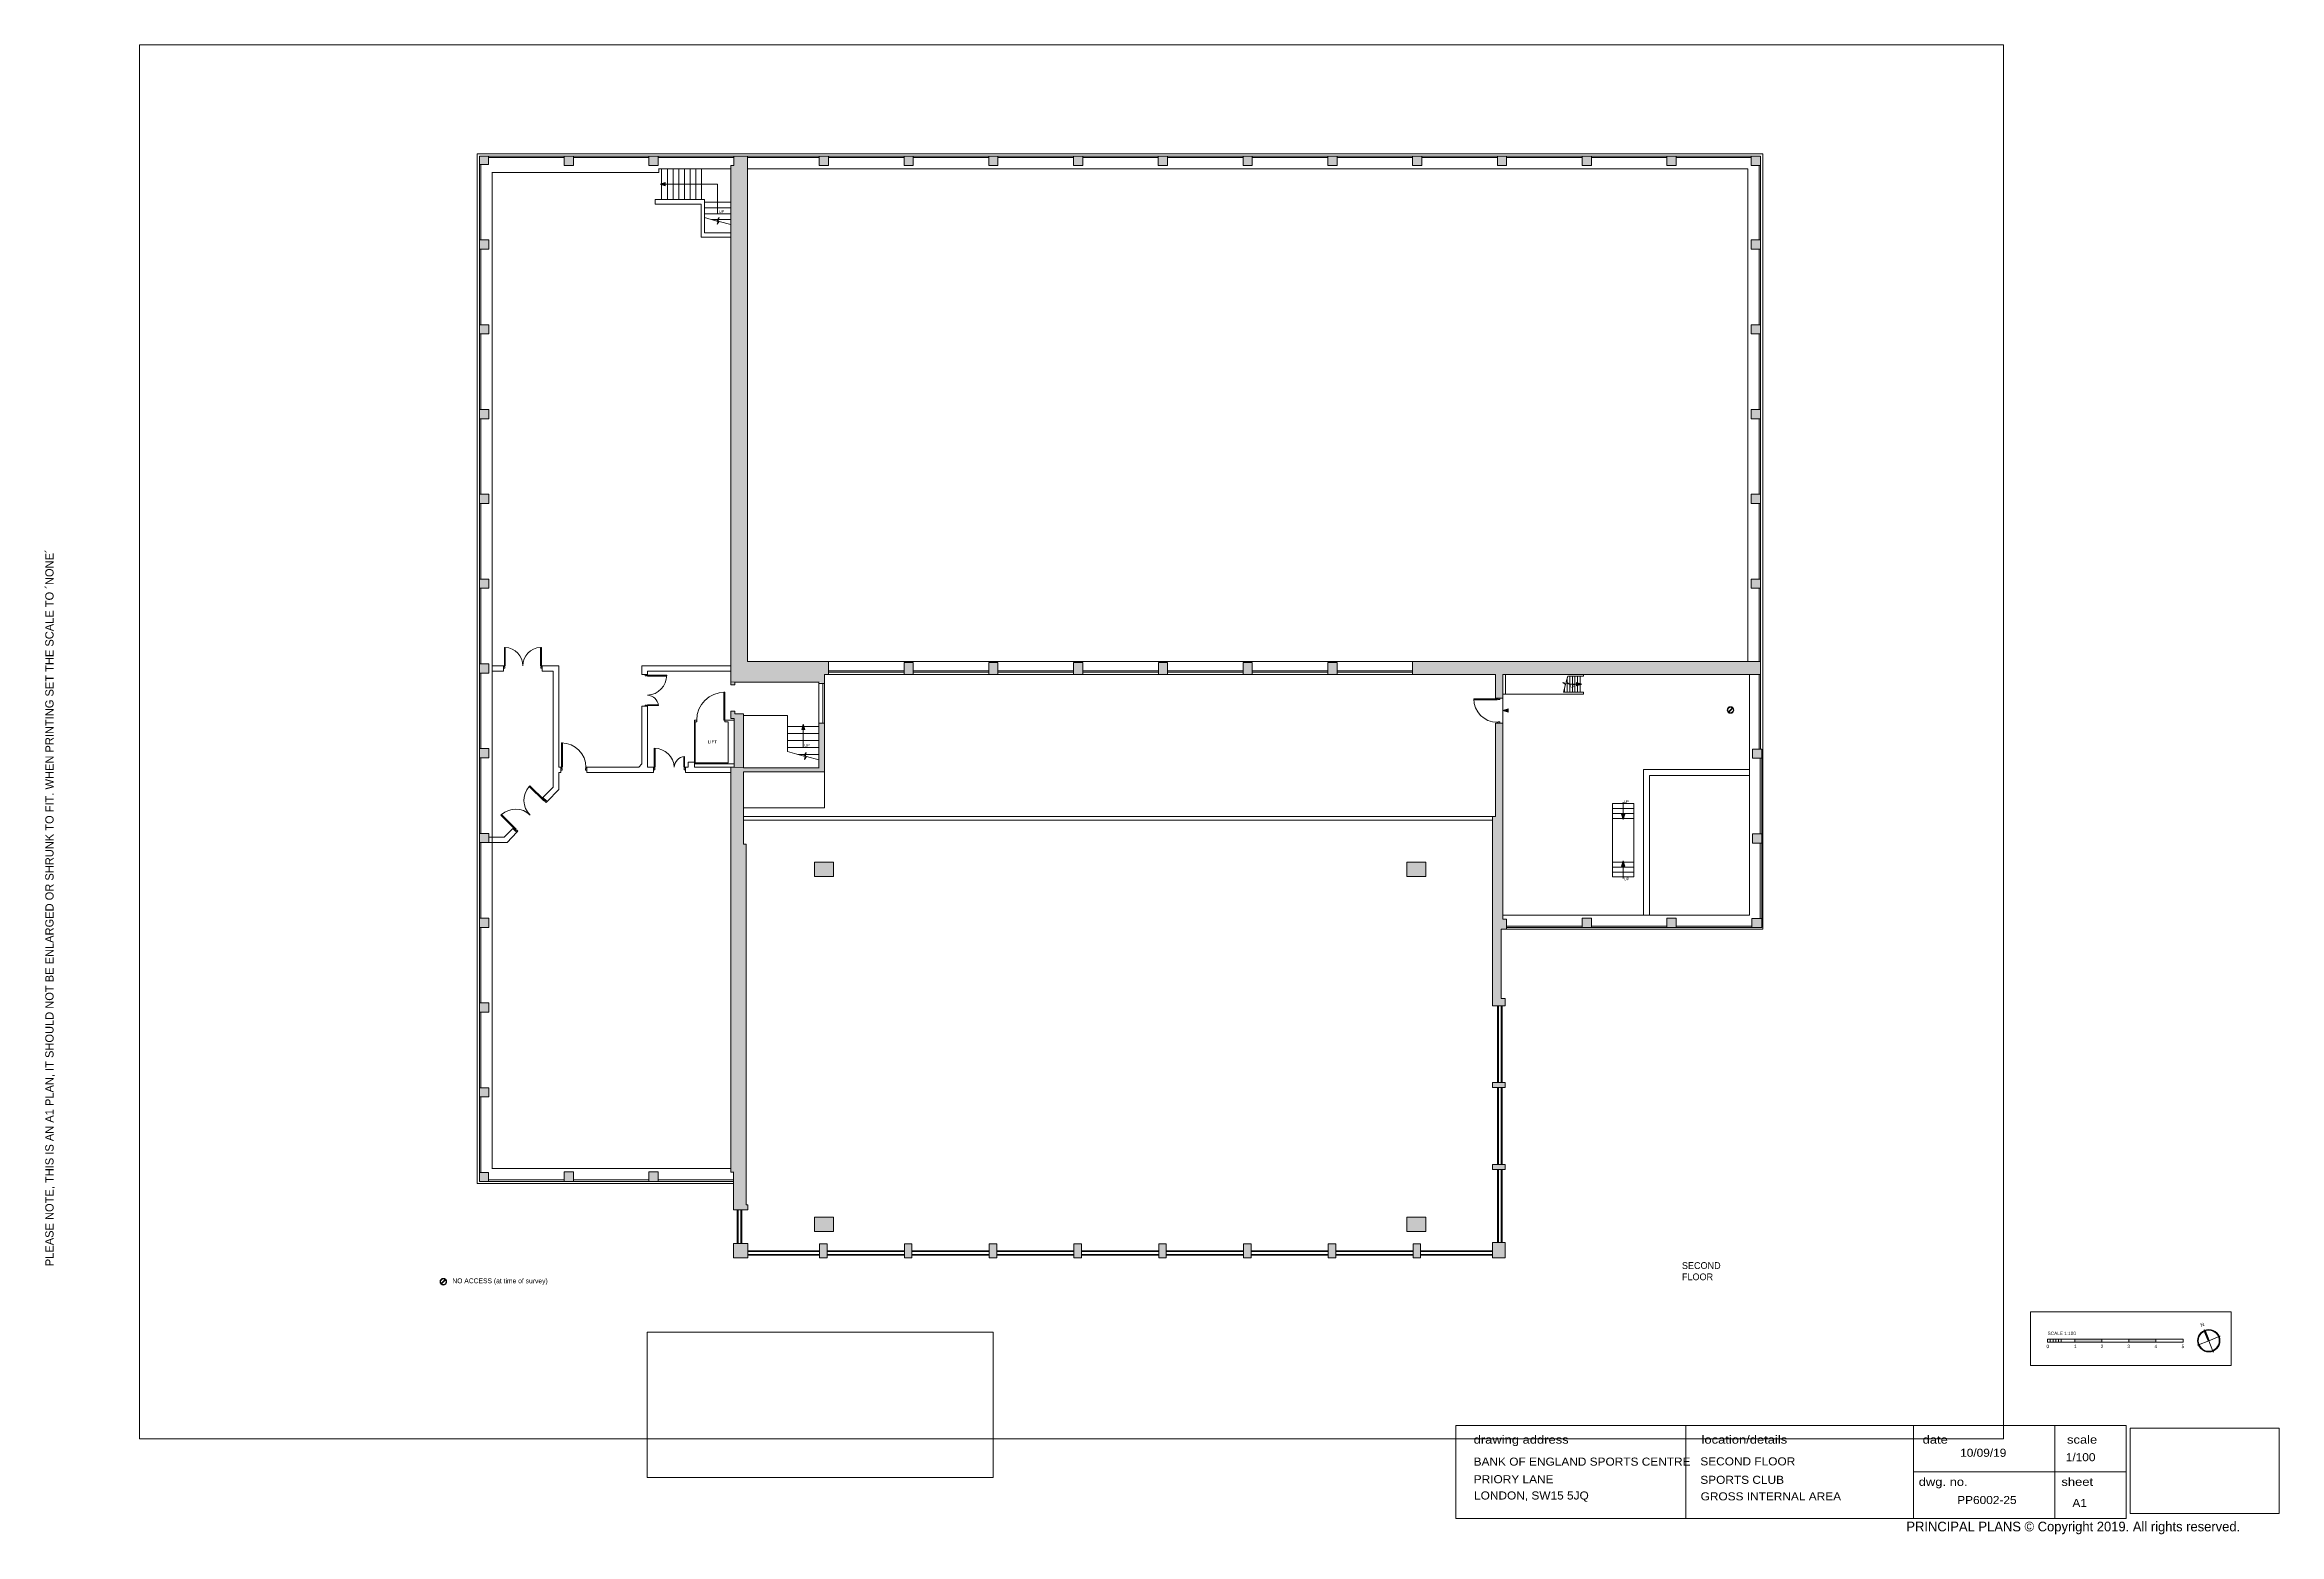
# Paper-space layout '25' of a CAD drawing. Header units: millimetres. Extents: x 32 to 857, y 29 to 579.
# The model-space entities are those that its viewports show. They can reach past a viewport. Long polylines and large blocks are cut down to what shows.
import ezdxf

# ---------------------------------------------------------------- set-up
doc = ezdxf.new("R2010")
doc.units = ezdxf.units.MM
for name, color, linetype, lineweight in [('BLOCKS', 8, 'Continuous', 15), ('GIA', 84, 'Continuous', 15), ('No access', 10, 'Continuous', 15), ('NOTES', 162, 'Continuous', 15), ('Partitions', 155, 'Continuous', 15), ('principalplans', 7, 'Continuous', 15), ('Stairs', 8, 'Continuous', 15), ('WALLS', 7, 'Continuous', 15), ('Window', 8, 'Continuous', 15)]:
    doc.layers.add(name, color=color, linetype=linetype, lineweight=lineweight)
doc.layers.add('Vport', color=7, linetype='Continuous', lineweight=15, true_color=0x8e84b7, plot=False)
doc.layers.add('Whatch', color=7, linetype='Continuous', lineweight=15, true_color=0xa8a8a8)
doc.styles.add('Century Gothic', font='GOTHIC.TTF')

# ---------------------------------------------------------------- blocks, each defined once
blk = doc.blocks.new('information dox')
at = {"layer": 'WALLS'}
for p, q in [((37.05, 0), (37.05, -15)), ((73.79, 0), (73.79, -15)), ((96.53, 0), (96.53, -15)), ((73.79, -7.49), (108.03, -7.49))]:
    blk.add_line(p, q, dxfattribs=at)
blk.add_lwpolyline([(108.03, 0), (0, 0), (0, -15), (108.03, -15)], close=True, dxfattribs=at)
at = {"layer": 'WALLS', "char_height": 1.3, "width": 19.2507, "attachment_point": 1, "style": 'Century Gothic'}
for s, insert in [('{\\W1.2;drawing address}', (2.88, -1.64)), ('{\\W1.2;location/details}', (39.61, -1.64)), ('{\\W1.2;date}', (75.24, -1.64)), ('{\\W1.2;scale}', (98.51, -1.64)), ('{\\W1.2;dwg. no.}', (74.61, -8.45)), ('{\\W1.2;sheet}', (97.61, -8.45))]:
    blk.add_mtext(s, dxfattribs=dict(at, insert=insert))
at = {"layer": 'WALLS', "style": 'Century Gothic', "width": 1.2}
for tag, p in [('ADDRESS1', (2.88, -6.49)), ('LOCATION1', (39.41, -6.45)), ('DATE', (81.29, -5.07)), ('SCALE', (98.31, -5.78)), ('ADDRESS2', (2.89, -9.33)), ('ADDRESS3', (2.94, -11.95)), ('LOCATION2', (39.4, -9.42)), ('LOCATION3', (39.46, -12.09)), ('JOBNUM', (80.81, -12.68)), ('SIZE', (99.38, -13.15))]:
    blk.add_attdef(tag, p, '', height=1.3, dxfattribs=at)
blk = doc.blocks.new('NORTH100')
at = {"layer": 'WALLS'}
h = blk.add_hatch(color=256, dxfattribs=at)
h.dxf.hatch_style = 1
h.paths.add_polyline_path([(84968, -53269), (84991, -53269), (85013, -53269), (85013, -52856, 0.026765), (84968, -52856)])
at = {"layer": 'principalplans'}
for p, q in [((84577, -53269), (84991, -53269)), ((84968, -52856), (84968, -53269)), ((84991, -53682), (84991, -53269)), ((85404, -53269), (84991, -53269)), ((85013, -52856), (85013, -53269))]:
    blk.add_line(p, q, dxfattribs=at)
blk.add_circle((84991, -53269), 414, dxfattribs=at)
blk.add_arc((84991, -53269), 389, 91.57689, 88.42311, dxfattribs=at)
at = {"layer": 'WALLS'}
for p, q in [((84577, -53269), (84539, -53269)), ((84991, -52855), (84991, -52817)), ((85404, -53269), (85442, -53269)), ((84991, -53682), (84991, -53720))]:
    blk.add_line(p, q, dxfattribs=at)
at = {"layer": 'principalplans', "insert": (84928, -52565), "char_height": 133.97, "width": 1749.52, "attachment_point": 1, "style": 'Century Gothic'}
blk.add_mtext('{\\fCentury Gothic|b0|i0|c0|p34;N}', dxfattribs=at)
blk = doc.blocks.new('door')
at = {"layer": 'BLOCKS'}
for p, q in [((0, 450), (0, -450)), ((0, 450), (34, 450)), ((0, -450), (0, 450)), ((34, -450), (34, 450)), ((-30, -550), (-30, -450)), ((0, -450), (-30, -450)), ((20, -550), (-30, -550)), ((34, -450), (0, -450)), ((0, -491), (0, -450)), ((20, -491), (0, -491)), ((20, -550), (20, -491)), ((880, -491), (900, -491)), ((880, -550), (880, -491)), ((880, -550), (930, -550)), ((900, -491), (900, -450)), ((900, -450), (930, -450)), ((930, -550), (930, -450))]:
    blk.add_line(p, q, dxfattribs=at)
blk.add_arc((0, -450), 900, 0, 90, dxfattribs=at)
blk = doc.blocks.new('DOOR 900')
at = {"layer": 'Whatch'}
blk.add_blockref('door', (-825, 91), dxfattribs=at)
blk = doc.blocks.new('DOUBLE DOOR')
at = {"layer": 'BLOCKS'}
for p, q in [((-1520, -760), (-1555, -760)), ((-1555, -760), (-1555, -860)), ((-1520, -760), (-1520, -800)), ((-1520, -800), (-1505, -800)), ((-1505, -800), (-1505, -860)), ((-15, -800), (-15, -860)), ((0, -800), (-15, -800)), ((0, -760), (35, -760)), ((0, -760), (0, -800)), ((35, -760), (35, -860)), ((-1555, -860), (-1505, -860)), ((35, -860), (-15, -860))]:
    blk.add_line(p, q, dxfattribs=at)
for points in [[(-1485, -760), (-1485, 0), (-1520, 0), (-1520, -760)], [(-35, -760), (-35, 0), (0, 0), (0, -760)]]:
    blk.add_lwpolyline(points, close=True, dxfattribs=at)
for centre, start, end in [((-1521, -761), 0.04394, 87.25575), ((1, -761), 92.74425, 179.95606)]:
    blk.add_arc(centre, 761, start, end, dxfattribs=at)
blk = doc.blocks.new('DOOR 1210')
at = {"layer": 'BLOCKS'}
for p, q in [((523, -547), (523, 233)), ((557, 233), (557, -547)), ((-703, -647), (-703, -547)), ((-673, -547), (-703, -547)), ((-653, -647), (-703, -647)), ((-673, -107), (-673, -547)), ((-639, -547), (-673, -547)), ((-673, -588), (-673, -547)), ((-653, -588), (-673, -588)), ((-653, -647), (-653, -588)), ((-639, -547), (-639, -111)), ((523, -547), (557, -547)), ((537, -588), (557, -588)), ((537, -647), (537, -588)), ((537, -647), (587, -647)), ((557, -588), (557, -547)), ((557, -588), (557, -547)), ((557, -547), (587, -547)), ((587, -647), (587, -547))]:
    blk.add_line(p, q, dxfattribs=at)
for centre, radius, start, end in [((580, -605), 838, 91.58641, 176.06341), ((-708, -559), 453, 1.49223, 85.52077)]:
    blk.add_arc(centre, radius, start, end, dxfattribs=at)
blk = doc.blocks.new('44')
at = {"layer": 'BLOCKS'}
for p, q in [((429483, 12446), (429483, 11413)), ((429483, 12446), (429518, 12446)), ((429518, 11413), (429518, 12446)), ((429518, 11413), (429483, 11413))]:
    blk.add_line(p, q, dxfattribs=at)
blk.add_arc((429518, 12446), 1033, 180, 270, dxfattribs=at)
blk = doc.blocks.new('No Access')
h = blk.add_hatch(color=256)
h.paths.add_polyline_path([(-326, 0, 1), (326, 0, 1)])
h.paths.add_polyline_path([(276, 0, -1), (-276, 0, -1)], flags=16)
blk.add_hatch(color=256).paths.add_polyline_path([(212, 177, 0.0453568), (177, 212), (-212, -177, 0.0453568), (-177, -212)])
for p, q in [((177, 212), (-212, -177)), ((212, 177), (-177, -212))]:
    blk.add_line(p, q)
for radius in [326, 276]:
    blk.add_circle((0, 0), radius)

msp = doc.modelspace()

# ---------------------------------------------------------------- hatches: boundary and pattern name
at = {"layer": 'Stairs'}
for points in [[(560324, 150509), (560516, 150566), (560516, 150450)], [(594360, 132048), (594167, 131991), (594167, 132107)], [(565614, 130575), (565557, 130382), (565673, 130382)], [(591446, 131077), (591639, 131021), (591639, 131136)], [(595884, 127052), (595827, 127245), (595943, 127245)], [(595884, 125524), (595827, 125331), (595943, 125331)]]:
    msp.add_hatch(color=256, dxfattribs=at).paths.add_polyline_path(points)
at = {"layer": 'WALLS'}
h = msp.add_hatch(color=256, dxfattribs=at)
h.dxf.hatch_style = 1
h.paths.add_polyline_path([(81040, -53319), (81040, -53219), (80040, -53219), (80040, -53319)])
h.paths.add_polyline_path([(82040, -53219), (82040, -53319), (83040, -53319), (83040, -53219)])
at = {"layer": 'Whatch', "ltscale": 2}
h = msp.add_hatch(color=256, dxfattribs=at)
h.dxf.hatch_style = 1
h.paths.add_polyline_path([(563500, 126143), (563412, 126143), (563412, 128808), (566396, 128808), (566396, 130610), (566194, 130610), (566194, 128958), (563412, 128958), (563412, 130953), (563082, 130953), (563082, 131058), (562934, 131058), (562934, 130778), (563057, 130778), (563057, 128981), (562940, 128981), (562940, 114037), (563040, 114037), (563040, 113610), (563040, 112646), (563566, 112646), (563566, 112832), (563500, 112832)])
h.paths.add_polyline_path([(566543, 132892), (563559, 132892), (563559, 151548), (563045, 151548), (563045, 151194), (562934, 151194), (562934, 132021), (563082, 132021), (563082, 132129), (566194, 132129), (566396, 132070), (566396, 132409), (566543, 132409)])
h.paths.add_polyline_path([(560255, 151548), (559915, 151548), (559915, 151201), (560255, 151201)])
h.paths.add_polyline_path([(557125, 151548), (556785, 151548), (556785, 151201), (557125, 151201)])
h.paths.add_polyline_path([(553995, 151548), (553659, 151548), (553659, 151241), (553995, 151241)])
h.paths.add_polyline_path([(554006, 148451), (553659, 148451), (553659, 148111), (554006, 148111)])
h.paths.add_polyline_path([(554006, 145321), (553659, 145321), (553659, 144981), (554006, 144981)])
h.paths.add_polyline_path([(554006, 142191), (553659, 142191), (553659, 141851), (554006, 141851)])
h.paths.add_polyline_path([(554006, 139061), (553659, 139061), (553659, 138721), (554006, 138721)])
h.paths.add_polyline_path([(554006, 135931), (553659, 135931), (553659, 135591), (554006, 135591)])
h.paths.add_polyline_path([(554006, 132801), (553659, 132801), (553659, 132461), (554006, 132461)])
h.paths.add_polyline_path([(554006, 129671), (553659, 129671), (553659, 129331), (554006, 129331)])
h.paths.add_polyline_path([(554006, 126541), (553659, 126541), (553659, 126201), (554006, 126201)])
h.paths.add_polyline_path([(554006, 123411), (553659, 123411), (553659, 123071), (554006, 123071)])
h.paths.add_polyline_path([(554006, 120281), (553659, 120281), (553659, 119941), (554006, 119941)])
h.paths.add_polyline_path([(554006, 117151), (553659, 117151), (553659, 116811), (554006, 116811)])
h.paths.add_polyline_path([(553995, 114021), (553659, 114021), (553659, 113696), (553995, 113696)])
h.paths.add_polyline_path([(557125, 114043), (556785, 114043), (556785, 113696), (557125, 113696)])
h.paths.add_polyline_path([(560255, 114043), (559915, 114043), (559915, 113696), (560255, 113696)])
h = msp.add_hatch(color=256, dxfattribs=at)
h.dxf.hatch_style = 1
h.paths.add_polyline_path([(566543, 151548), (566203, 151548), (566203, 151201), (566543, 151201)])
h.paths.add_polyline_path([(569673, 151548), (569333, 151548), (569333, 151201), (569673, 151201)])
h.paths.add_polyline_path([(572800, 151548), (572460, 151548), (572460, 151201), (572800, 151201)])
h.paths.add_polyline_path([(575930, 151548), (575590, 151548), (575590, 151201), (575930, 151201)])
h.paths.add_polyline_path([(579060, 151548), (578720, 151548), (578720, 151201), (579060, 151201)])
h.paths.add_polyline_path([(582190, 151548), (581850, 151548), (581850, 151201), (582190, 151201)])
h.paths.add_polyline_path([(585320, 151548), (584980, 151548), (584980, 151201), (585320, 151201)])
h.paths.add_polyline_path([(588450, 151548), (588110, 151548), (588110, 151201), (588450, 151201)])
h.paths.add_polyline_path([(591580, 151548), (591240, 151548), (591240, 151201), (591580, 151201)])
h.paths.add_polyline_path([(594710, 151548), (594370, 151548), (594370, 151201), (594710, 151201)])
h.paths.add_polyline_path([(597840, 151548), (597500, 151548), (597500, 151201), (597840, 151201)])
h.paths.add_polyline_path([(600960, 151548), (600605, 151548), (600605, 151201), (600960, 151201)])
h.paths.add_polyline_path([(600960, 148451), (600613, 148451), (600613, 148111), (600960, 148111)])
h.paths.add_polyline_path([(600960, 145321), (600613, 145321), (600613, 144981), (600960, 144981)])
h.paths.add_polyline_path([(600960, 142191), (600613, 142191), (600613, 141851), (600960, 141851)])
h.paths.add_polyline_path([(600960, 139061), (600613, 139061), (600613, 138721), (600960, 138721)])
h.paths.add_polyline_path([(600960, 135931), (600613, 135931), (600613, 135591), (600960, 135591)])
h.paths.add_polyline_path([(601001, 129654), (600658, 129654), (600658, 129314), (601001, 129314)])
h.paths.add_polyline_path([(601001, 126524), (600658, 126524), (600658, 126184), (601001, 126184)])
h.paths.add_polyline_path([(601001, 123394), (600630, 123394), (600630, 123067), (601001, 123067)])
h.paths.add_polyline_path([(597840, 123410), (597500, 123410), (597500, 123067), (597840, 123067)])
h.paths.add_polyline_path([(594710, 123410), (594370, 123410), (594370, 123067), (594710, 123067)])
h.paths.add_polyline_path([(585323, 132852), (584983, 132852), (584983, 132409), (585323, 132409)])
h.paths.add_polyline_path([(582193, 132852), (581853, 132852), (581853, 132409), (582193, 132409)])
h.paths.add_polyline_path([(579063, 132852), (578723, 132852), (578723, 132409), (579063, 132409)])
h.paths.add_polyline_path([(575933, 132852), (575593, 132852), (575593, 132409), (575933, 132409)])
h.paths.add_polyline_path([(572803, 132852), (572463, 132852), (572463, 132409), (572803, 132409)])
h.paths.add_polyline_path([(569673, 132852), (569333, 132852), (569333, 132409), (569673, 132409)])
h = msp.add_hatch(color=256, dxfattribs=at)
h.dxf.hatch_style = 1
h.paths.add_polyline_path([(600960, 132892), (588113, 132892), (588113, 132409), (591166, 132409), (591166, 131538), (591446, 131538), (591446, 132409), (600960, 132409)])
h.paths.add_polyline_path([(591446, 130616), (591166, 130616), (591166, 127165), (591056, 127165), (591056, 120175), (591534, 120175), (591534, 120446), (591381, 120446), (591381, 123007), (591580, 123007), (591580, 123067), (591580, 123378), (591446, 123378)])
h.paths.add_polyline_path([(588595, 125474), (587895, 125474), (587895, 124949), (588595, 124949)])
h.paths.add_polyline_path([(591534, 117345), (591056, 117345), (591056, 117159), (591534, 117159)])
h.paths.add_polyline_path([(591534, 114320), (591056, 114320), (591056, 114134), (591534, 114134)])
h.paths.add_polyline_path([(591531, 111434), (591056, 111434), (591056, 110866), (591531, 110866)])
h.paths.add_polyline_path([(588595, 112375), (587895, 112375), (587895, 111850), (588595, 111850)])
h.paths.add_polyline_path([(588406, 111385), (588126, 111385), (588126, 110866), (588406, 110866)])
h.paths.add_polyline_path([(585276, 111385), (584996, 111385), (584996, 110866), (585276, 110866)])
h.paths.add_polyline_path([(582146, 111385), (581866, 111385), (581866, 110866), (582146, 110866)])
h.paths.add_polyline_path([(579016, 111385), (578736, 111385), (578736, 110866), (579016, 110866)])
h.paths.add_polyline_path([(575886, 111385), (575606, 111385), (575606, 110866), (575886, 110866)])
h.paths.add_polyline_path([(572756, 111385), (572476, 111385), (572476, 110866), (572756, 110866)])
h.paths.add_polyline_path([(569626, 111385), (569346, 111385), (569346, 110866), (569626, 110866)])
h.paths.add_polyline_path([(566496, 111385), (566216, 111385), (566216, 110866), (566496, 110866)])
h.paths.add_polyline_path([(566726, 112375), (566026, 112375), (566026, 111850), (566726, 111850)])
h.paths.add_polyline_path([(566726, 125474), (566026, 125474), (566026, 124949), (566726, 124949)])
h.paths.add_polyline_path([(563566, 111402), (563040, 111402), (563040, 110866), (563566, 110866)])

# ---------------------------------------------------------------- linework, layer by layer
at = {"layer": 'BLOCKS', "ltscale": 2}
for p, q in [((591544, 131679), (591544, 132409)), ((561600, 129112), (561600, 130723)), ((561600, 130723), (561679, 130723)), ((561620, 129152), (561620, 130663)), ((561620, 130663), (561679, 130663)), ((561679, 130723), (561679, 130663)), ((562712, 130723), (563057, 130723)), ((562712, 130723), (562712, 130663)), ((562712, 130663), (562841, 130663)), ((562841, 129152), (562841, 130663)), ((563057, 129112), (563057, 130723)), ((563057, 129112), (561600, 129112)), ((562841, 129152), (561620, 129152)), ((596640, 128897), (596640, 123524)), ((596640, 128897), (600544, 128897)), ((596860, 128677), (596860, 123524)), ((596860, 128677), (600544, 128677))]:
    msp.add_line(p, q, dxfattribs=at)
at = {"layer": 'GIA', "ltscale": 2, "const_width": 30}
for points in [[(562934, 132129), (566194, 132129), (566194, 128958), (563412, 128958), (563412, 128981), (562940, 128981), (562940, 114164), (554127, 114164), (554127, 150944), (560282, 150944), (560282, 151080), (562934, 151080)], [(591446, 132409), (600544, 132409), (600544, 123524), (591446, 123524)]]:
    msp.add_lwpolyline(points, close=True, dxfattribs=at)
at = {"layer": 'Partitions', "ltscale": 2}
for p, q in [((560145, 149777), (560145, 149939)), ((560145, 149939), (561971, 149939)), ((561848, 149777), (560145, 149777)), ((561848, 148549), (561848, 149777)), ((561971, 148711), (561971, 149939)), ((562934, 148549), (561848, 148549)), ((562934, 148711), (561971, 148711)), ((554546, 132727), (554127, 132727)), ((554546, 132532), (554127, 132532)), ((554546, 132532), (554546, 132727)), ((556589, 132727), (555975, 132727)), ((555975, 132532), (555975, 132727)), ((556381, 132532), (555975, 132532)), ((556381, 132532), (556381, 128251)), ((556589, 132727), (556589, 128981)), ((559657, 132727), (559657, 132407)), ((559657, 132727), (562934, 132727)), ((559865, 132407), (559657, 132407)), ((559865, 132532), (562934, 132532)), ((559865, 132532), (559865, 132407)), ((559657, 131233), (559657, 129112)), ((559865, 131233), (559657, 131233)), ((559865, 131233), (559865, 128981)), ((556589, 128981), (556660, 128981)), ((556660, 128795), (556589, 128795)), ((556589, 128795), (556589, 128165)), ((556660, 128981), (556660, 128795)), ((557620, 128981), (559543, 128981)), ((557620, 128981), (557620, 128795)), ((560086, 128795), (557620, 128795)), ((559657, 129112), (559543, 128981)), ((559865, 128981), (560086, 128981)), ((560086, 128981), (560086, 128795)), ((561260, 128981), (561369, 128981)), ((561260, 128795), (561260, 128981)), ((562940, 128795), (561260, 128795)), ((561369, 128981), (561369, 129175)), ((561369, 129175), (561600, 129175)), ((556381, 128251), (556003, 127865)), ((556589, 128165), (556152, 127719)), ((556003, 127865), (556152, 127719)), ((554572, 126400), (554006, 126400)), ((554892, 126728), (554572, 126400)), ((555041, 126582), (554678, 126211)), ((554892, 126728), (555041, 126582)), ((554006, 126211), (554678, 126211))]:
    msp.add_line(p, q, dxfattribs=at)
at = {"layer": 'principalplans'}
for p, q in [((84040, -53219), (79040, -53219)), ((79040, -53219), (79040, -53319)), ((79040, -53319), (84040, -53319)), ((79140, -53219), (79140, -53319)), ((79240, -53219), (79240, -53319)), ((79340, -53219), (79340, -53319)), ((79440, -53219), (79440, -53319)), ((79540, -53219), (79540, -53319)), ((80040, -53219), (80040, -53319)), ((81040, -53219), (81040, -53319)), ((82040, -53219), (82040, -53319)), ((83040, -53319), (83040, -53219)), ((83040, -53219), (83040, -53319))]:
    msp.add_line(p, q, dxfattribs=at)
at = {"layer": 'Stairs', "ltscale": 2}
for p, q in [((560385, 149939), (560385, 151080)), ((560596, 151080), (560596, 149939)), ((560807, 151080), (560807, 149939)), ((561017, 151080), (561017, 149939)), ((561228, 151080), (561228, 149939)), ((561439, 151080), (561439, 149939)), ((561650, 151080), (561650, 149939)), ((561861, 151080), (561861, 149939)), ((562934, 149846), (561971, 149846)), ((562934, 149631), (561971, 149631)), ((562934, 149416), (561971, 149416)), ((562453, 149201), (562235, 149201)), ((562934, 149201), (562484, 149201)), ((593722, 132067), (593722, 132096)), ((593818, 132107), (593818, 132279)), ((593818, 131753), (593818, 132071)), ((593836, 132342), (594426, 132342)), ((593914, 131753), (593914, 132342)), ((594010, 131753), (594010, 132342)), ((594106, 131753), (594106, 132342)), ((594202, 131753), (594202, 132342)), ((594298, 131753), (594298, 132342)), ((594426, 132342), (594426, 132409)), ((591446, 131679), (594426, 131679)), ((593687, 131753), (594426, 131753)), ((593722, 131753), (593722, 131894)), ((594426, 131679), (594426, 131753)), ((563412, 130893), (565036, 130893)), ((565036, 129563), (565036, 130893)), ((565036, 130489), (566192, 130489)), ((565036, 130231), (566192, 130231)), ((565036, 129973), (566192, 129973)), ((565036, 129715), (566192, 129715)), ((565412, 129457), (565677, 129457)), ((565704, 129457), (566192, 129457)), ((595491, 127643), (596277, 127643)), ((595491, 127643), (595491, 124932)), ((595491, 127461), (596277, 127461)), ((595491, 127279), (596277, 127279)), ((595491, 127097), (596277, 127097)), ((596277, 127643), (596277, 124932)), ((596277, 125478), (595491, 125478)), ((596277, 125296), (595491, 125296)), ((596277, 125114), (595491, 125114)), ((596277, 124932), (595491, 124932))]:
    msp.add_line(p, q, dxfattribs=at)
at = {"layer": 'Stairs'}
for p, q in [((560516, 150566), (560324, 150509)), ((560516, 150450), (560324, 150509)), ((560516, 150566), (560516, 150450)), ((562452, 150508), (560516, 150508)), ((562452, 149416), (562452, 150508)), ((562418, 149149), (561971, 149275)), ((562504, 149279), (562418, 149149)), ((562439, 149030), (562504, 149279)), ((562512, 149131), (562439, 149030)), ((562934, 149025), (562512, 149131)), ((593759, 132040), (593658, 132113)), ((593658, 132113), (593907, 132048)), ((593687, 131753), (593759, 132040)), ((593777, 132134), (593836, 132342)), ((593907, 132048), (593777, 132134)), ((593914, 132049), (594167, 132049)), ((594167, 131991), (594167, 132107)), ((594167, 132107), (594360, 132048)), ((594167, 131991), (594360, 132048)), ((591446, 131538), (591446, 130616)), ((565557, 130382), (565614, 130575)), ((565557, 130382), (565673, 130382)), ((565673, 130382), (565614, 130575)), ((565615, 129715), (565615, 130382)), ((591639, 131136), (591446, 131077)), ((591639, 131021), (591446, 131077)), ((591639, 131021), (591639, 131136)), ((565636, 129394), (565036, 129563)), ((565721, 129523), (565636, 129394)), ((565656, 129275), (565721, 129523)), ((565729, 129376), (565656, 129275)), ((566194, 129259), (565729, 129376)), ((595827, 127245), (595943, 127245)), ((595827, 127245), (595884, 127052)), ((595943, 127245), (595884, 127052)), ((595885, 127699), (595885, 127245)), ((595827, 125331), (595884, 125524)), ((595943, 125331), (595884, 125524)), ((595827, 125331), (595943, 125331)), ((595885, 124876), (595885, 125331))]:
    msp.add_line(p, q, dxfattribs=at)
at = {"layer": 'WALLS', "ltscale": 2}
for p, q in [((553995, 151241), (553659, 151241)), ((553995, 151241), (553995, 151548)), ((556785, 151548), (556785, 151201)), ((556785, 151201), (557125, 151201)), ((557125, 151548), (557125, 151201)), ((559915, 151548), (559915, 151201)), ((559915, 151201), (560255, 151201)), ((560255, 151548), (560255, 151201)), ((562934, 132021), (562934, 151194)), ((562934, 151194), (563045, 151194)), ((563045, 151548), (563045, 151194)), ((563559, 132892), (563559, 151548)), ((566203, 151201), (566203, 151548)), ((566543, 151201), (566203, 151201)), ((566543, 151201), (566543, 151548)), ((569333, 151201), (569333, 151548)), ((569673, 151201), (569333, 151201)), ((569673, 151201), (569673, 151548)), ((572460, 151201), (572460, 151548)), ((572800, 151201), (572460, 151201)), ((572800, 151201), (572800, 151548)), ((575590, 151201), (575590, 151548)), ((575930, 151201), (575590, 151201)), ((575930, 151201), (575930, 151548)), ((578720, 151201), (578720, 151548)), ((579060, 151201), (578720, 151201)), ((579060, 151201), (579060, 151548)), ((581850, 151201), (581850, 151548)), ((582190, 151201), (581850, 151201)), ((582190, 151201), (582190, 151548)), ((584980, 151201), (584980, 151548)), ((585320, 151201), (584980, 151201)), ((585320, 151201), (585320, 151548)), ((588110, 151201), (588110, 151548)), ((588450, 151201), (588110, 151201)), ((588450, 151201), (588450, 151548)), ((591240, 151201), (591240, 151548)), ((591580, 151201), (591240, 151201)), ((591580, 151201), (591580, 151548)), ((594370, 151201), (594370, 151548)), ((594710, 151201), (594370, 151201)), ((594710, 151201), (594710, 151548)), ((597500, 151201), (597500, 151548)), ((597840, 151201), (597500, 151201)), ((597840, 151201), (597840, 151548)), ((600605, 151201), (600605, 151548)), ((600605, 151201), (600960, 151201)), ((554006, 148451), (553659, 148451)), ((554006, 148111), (553659, 148111)), ((554006, 148111), (554006, 148451)), ((600613, 148111), (600613, 148451)), ((600613, 148451), (600960, 148451)), ((600613, 148111), (600960, 148111)), ((554006, 145321), (553659, 145321)), ((554006, 144981), (554006, 145321)), ((600613, 144981), (600613, 145321)), ((600613, 145321), (600960, 145321)), ((554006, 144981), (553659, 144981)), ((600613, 144981), (600960, 144981)), ((554006, 142191), (553659, 142191)), ((554006, 141851), (554006, 142191)), ((600613, 141851), (600613, 142191)), ((600613, 142191), (600960, 142191)), ((554006, 141851), (553659, 141851)), ((600613, 141851), (600960, 141851)), ((554006, 139061), (553659, 139061)), ((554006, 138721), (553659, 138721)), ((554006, 138721), (554006, 139061)), ((600613, 138721), (600613, 139061)), ((600613, 139061), (600960, 139061)), ((600613, 138721), (600960, 138721)), ((554006, 135931), (553659, 135931)), ((554006, 135591), (553659, 135591)), ((554006, 135591), (554006, 135931)), ((600613, 135591), (600613, 135931)), ((600613, 135931), (600960, 135931)), ((600613, 135591), (600960, 135591)), ((563559, 132892), (566543, 132892)), ((566543, 132409), (566543, 132892)), ((569333, 132409), (569333, 132852)), ((569333, 132852), (569673, 132852)), ((569673, 132409), (569673, 132852)), ((572463, 132409), (572463, 132852)), ((572463, 132852), (572803, 132852)), ((572803, 132409), (572803, 132852)), ((575593, 132409), (575593, 132852)), ((575933, 132852), (575593, 132852)), ((575933, 132409), (575933, 132852)), ((578723, 132409), (578723, 132852)), ((579063, 132852), (578723, 132852)), ((579063, 132409), (579063, 132852)), ((581853, 132409), (581853, 132852)), ((582193, 132852), (581853, 132852)), ((582193, 132409), (582193, 132852)), ((584983, 132409), (584983, 132852)), ((585323, 132852), (584983, 132852)), ((585323, 132409), (585323, 132852)), ((600960, 132892), (588113, 132892)), ((588113, 132409), (588113, 132892)), ((554006, 132801), (553659, 132801)), ((554006, 132461), (553659, 132461)), ((554006, 132461), (554006, 132801)), ((562934, 132021), (563082, 132021)), ((563082, 132021), (563082, 132129)), ((563082, 132129), (566194, 132129)), ((566194, 132129), (566194, 132070)), ((566194, 132070), (566396, 132070)), ((591446, 132409), (600960, 132409)), ((591446, 131538), (591446, 132409)), ((591446, 131538), (591166, 131538)), ((562934, 131058), (563082, 131058)), ((562934, 131058), (562934, 130778)), ((562934, 130778), (563057, 130778)), ((563082, 131058), (563082, 130953)), ((563082, 130953), (563412, 130953)), ((563412, 130953), (563412, 128958)), ((566194, 130610), (566194, 128958)), ((566194, 130610), (566396, 130610)), ((591446, 130616), (591166, 130616)), ((591446, 123378), (591446, 130616)), ((554006, 129671), (553659, 129671)), ((554006, 129331), (554006, 129671)), ((600658, 129654), (600658, 129314)), ((600658, 129654), (601001, 129654)), ((554006, 129331), (553659, 129331)), ((562940, 128981), (562940, 114037)), ((566194, 128958), (563412, 128958)), ((563412, 128808), (563412, 126143)), ((600658, 129314), (601001, 129314)), ((554006, 126541), (553659, 126541)), ((554006, 126201), (554006, 126541)), ((600658, 126524), (600658, 126184)), ((600658, 126524), (601001, 126524)), ((554006, 126201), (553659, 126201)), ((563500, 126143), (563412, 126143)), ((563500, 126143), (563500, 112832)), ((566726, 125474), (566026, 125474)), ((566026, 125474), (566026, 124949)), ((566726, 125474), (566726, 124949)), ((588595, 125474), (587895, 125474)), ((587895, 125474), (587895, 124949)), ((588595, 125474), (588595, 124949)), ((600658, 126184), (601001, 126184)), ((566026, 124949), (566726, 124949)), ((588595, 124949), (587895, 124949)), ((553659, 123411), (554006, 123411)), ((553659, 123071), (554006, 123071)), ((554006, 123071), (554006, 123411)), ((591580, 123378), (591446, 123378)), ((591580, 123378), (591580, 123067)), ((594710, 123410), (594370, 123410)), ((594370, 123410), (594370, 123067)), ((594710, 123410), (594710, 123067)), ((597840, 123410), (597500, 123410)), ((597500, 123410), (597500, 123067)), ((597840, 123410), (597840, 123067)), ((600630, 123394), (601001, 123394)), ((600630, 123394), (600630, 123067)), ((553659, 120281), (554006, 120281)), ((553659, 119941), (554006, 119941)), ((554006, 119941), (554006, 120281)), ((591056, 117345), (591534, 117345)), ((591056, 117345), (591056, 117159)), ((591056, 117159), (591534, 117159)), ((591534, 117159), (591534, 117345)), ((553659, 117151), (554006, 117151)), ((553659, 116811), (554006, 116811)), ((554006, 116811), (554006, 117151)), ((553659, 114021), (553995, 114021)), ((553995, 114021), (553995, 113696)), ((556785, 114043), (557125, 114043)), ((556785, 114043), (556785, 113696)), ((557125, 114043), (557125, 113696)), ((559915, 114043), (560255, 114043)), ((559915, 114043), (559915, 113696)), ((560255, 114043), (560255, 113696)), ((562940, 114037), (563045, 114037)), ((563040, 113610), (563040, 114037)), ((591534, 114320), (591056, 114320)), ((591056, 114320), (591056, 114134)), ((591056, 114134), (591534, 114134)), ((591534, 114134), (591534, 114320)), ((563040, 112646), (563566, 112646)), ((563566, 112832), (563500, 112832)), ((563566, 112646), (563566, 112832)), ((566026, 111850), (566026, 112375)), ((566726, 112375), (566026, 112375)), ((566726, 111850), (566726, 112375)), ((587895, 112375), (588595, 112375)), ((587895, 112375), (587895, 111850)), ((588595, 112375), (588595, 111850)), ((563566, 111402), (563040, 111402)), ((563566, 111402), (563566, 110866)), ((566726, 111850), (566026, 111850)), ((566496, 111385), (566216, 111385)), ((566216, 111385), (566216, 110866)), ((566496, 111385), (566496, 110866)), ((569626, 111385), (569346, 111385)), ((569346, 111385), (569346, 110866)), ((569626, 111385), (569626, 110866)), ((572756, 111385), (572476, 111385)), ((572476, 111385), (572476, 110866)), ((572756, 111385), (572756, 110866)), ((575886, 111385), (575606, 111385)), ((575606, 111385), (575606, 110866)), ((575886, 111385), (575886, 110866)), ((579016, 111385), (578736, 111385)), ((578736, 111385), (578736, 110866)), ((579016, 111385), (579016, 110866)), ((582146, 111385), (581866, 111385)), ((581866, 111385), (581866, 110866)), ((582146, 111385), (582146, 110866)), ((585276, 111385), (584996, 111385)), ((584996, 111385), (584996, 110866)), ((585276, 111385), (585276, 110866)), ((587895, 111850), (588595, 111850)), ((588406, 111385), (588126, 111385)), ((588126, 111385), (588126, 110866)), ((588406, 111385), (588406, 110866)), ((591531, 111434), (591056, 111434)), ((591056, 111434), (591056, 110866))]:
    msp.add_line(p, q, dxfattribs=at)
at = {"layer": 'WALLS'}
msp.add_line((84040, -53319), (84040, -53219), dxfattribs=at)
at = {"layer": 'Whatch', "ltscale": 2}
for p, q in [((553577, 113610), (553577, 151630)), ((553577, 151630), (601042, 151630)), ((553659, 113696), (553659, 151548)), ((553659, 151548), (563045, 151548)), ((563045, 151548), (563559, 151548)), ((566203, 151548), (563559, 151548)), ((566543, 151548), (566203, 151548)), ((569333, 151548), (566543, 151548)), ((569673, 151548), (569333, 151548)), ((572460, 151548), (569673, 151548)), ((572800, 151548), (572460, 151548)), ((575590, 151548), (572800, 151548)), ((575930, 151548), (575590, 151548)), ((578720, 151548), (575930, 151548)), ((579060, 151548), (578720, 151548)), ((581850, 151548), (579060, 151548)), ((582190, 151548), (581850, 151548)), ((584980, 151548), (582190, 151548)), ((585320, 151548), (584980, 151548)), ((588110, 151548), (585320, 151548)), ((588450, 151548), (588110, 151548)), ((591240, 151548), (588450, 151548)), ((591580, 151548), (591240, 151548)), ((594370, 151548), (591580, 151548)), ((594710, 151548), (594370, 151548)), ((597500, 151548), (594710, 151548)), ((597840, 151548), (597500, 151548)), ((600960, 151548), (597840, 151548)), ((600960, 151201), (600960, 151548)), ((600960, 148451), (600960, 151201)), ((601042, 123007), (601042, 151630)), ((600960, 148111), (600960, 148451)), ((600960, 145321), (600960, 148111)), ((600960, 144981), (600960, 145321)), ((600960, 142191), (600960, 144981)), ((600960, 141851), (600960, 142191)), ((600960, 139061), (600960, 141851)), ((600960, 138721), (600960, 139061)), ((600960, 135931), (600960, 138721)), ((600960, 135591), (600960, 135931)), ((600960, 135591), (600960, 132892)), ((600960, 132892), (600960, 132409)), ((566396, 132070), (566396, 132409)), ((566396, 132409), (591166, 132409)), ((566396, 132070), (566396, 130610)), ((566543, 132546), (569333, 132546)), ((566543, 132491), (569333, 132491)), ((569673, 132546), (572463, 132546)), ((569673, 132491), (572463, 132491)), ((572803, 132546), (575593, 132546)), ((572803, 132491), (575593, 132491)), ((575933, 132546), (578723, 132546)), ((575933, 132491), (578723, 132491)), ((579063, 132546), (581853, 132546)), ((579063, 132491), (581853, 132491)), ((582193, 132546), (584983, 132546)), ((582193, 132491), (584983, 132491)), ((585323, 132546), (588113, 132546)), ((585323, 132491), (588113, 132491)), ((591166, 131538), (591166, 132409)), ((600910, 132409), (600910, 129654)), ((600960, 132409), (600960, 129654)), ((563057, 130778), (563057, 128981)), ((566396, 130610), (566396, 128808)), ((591166, 130616), (591166, 127165)), ((601001, 129314), (601001, 129654)), ((561600, 129175), (561600, 128981)), ((561600, 128981), (562940, 128981)), ((562940, 128981), (563057, 128981)), ((566396, 128808), (563412, 128808)), ((566396, 128808), (566396, 127483)), ((601001, 126524), (601001, 129314)), ((566396, 127483), (563412, 127483)), ((563412, 127165), (591056, 127165)), ((591056, 127165), (591056, 120175)), ((591056, 127165), (591166, 127165)), ((563412, 127030), (591056, 127030)), ((601001, 126524), (601001, 126184)), ((601001, 123394), (601001, 126184)), ((591381, 123007), (601042, 123007)), ((591381, 120446), (591381, 123007)), ((591580, 123067), (594370, 123067)), ((591580, 123067), (591580, 123007)), ((594370, 123067), (594710, 123067)), ((594710, 123067), (597500, 123067)), ((597500, 123067), (597840, 123067)), ((597840, 123067), (600630, 123067)), ((600630, 123067), (601001, 123067)), ((601001, 123394), (601001, 123067)), ((591056, 120175), (591534, 120175)), ((591534, 120446), (591381, 120446)), ((591386, 117345), (591386, 120173)), ((591421, 117345), (591421, 120173)), ((591534, 120175), (591534, 120446)), ((591386, 114320), (591386, 117159)), ((591421, 114320), (591421, 117159)), ((591386, 111434), (591386, 114134)), ((591421, 111434), (591421, 114134)), ((553577, 113610), (563040, 113610)), ((553659, 113696), (563040, 113696)), ((563040, 113610), (563040, 112646)), ((563040, 111402), (563040, 110866)), ((591531, 111434), (591531, 110866)), ((563566, 110866), (563040, 110866)), ((563566, 111001), (566216, 111001)), ((563566, 110966), (566216, 110966)), ((566216, 110866), (566496, 110866)), ((566496, 111001), (569346, 111001)), ((566496, 110966), (569346, 110966)), ((569346, 110866), (569626, 110866)), ((569626, 111001), (572476, 111001)), ((569626, 110966), (572476, 110966)), ((572476, 110866), (572756, 110866)), ((572756, 111001), (575606, 111001)), ((572756, 110966), (575606, 110966)), ((575606, 110866), (575886, 110866)), ((575886, 111001), (578736, 111001)), ((575886, 110966), (578736, 110966)), ((578736, 110866), (579016, 110866)), ((579016, 111001), (581866, 111001)), ((579016, 110966), (581866, 110966)), ((581866, 110866), (582146, 110866)), ((582146, 111001), (584996, 111001)), ((582146, 110966), (584996, 110966)), ((584996, 110866), (585276, 110866)), ((585276, 111001), (588126, 111001)), ((585276, 110966), (588126, 110966)), ((588126, 110866), (588406, 110866)), ((588406, 111001), (591056, 111001)), ((588406, 110966), (591056, 110966)), ((591056, 110866), (591531, 110866))]:
    msp.add_line(p, q, dxfattribs=at)
at = {"layer": 'Window', "ltscale": 2}
for p, q in [((553714, 148451), (553714, 151241)), ((553995, 151493), (556785, 151493)), ((557125, 151493), (559915, 151493)), ((560255, 151493), (563045, 151493)), ((560282, 151080), (562934, 151080)), ((560282, 150944), (560282, 151080)), ((566203, 151493), (563559, 151493)), ((563559, 151080), (600492, 151080)), ((569333, 151493), (566543, 151493)), ((572460, 151493), (569673, 151493)), ((575590, 151493), (572800, 151493)), ((578720, 151493), (575930, 151493)), ((581850, 151493), (579060, 151493)), ((584980, 151493), (582190, 151493)), ((588110, 151493), (585320, 151493)), ((591240, 151493), (588450, 151493)), ((594370, 151493), (591580, 151493)), ((597500, 151493), (594710, 151493)), ((600605, 151493), (597840, 151493)), ((600492, 151080), (600492, 132892)), ((600905, 148451), (600905, 151201)), ((554127, 126400), (554127, 150944)), ((554127, 150944), (560282, 150944)), ((553714, 145321), (553714, 148111)), ((600905, 145321), (600905, 148111)), ((553714, 142191), (553714, 144981)), ((600905, 142191), (600905, 144981)), ((553714, 139061), (553714, 141851)), ((600905, 139061), (600905, 141851)), ((553714, 135931), (553714, 138721)), ((600905, 135931), (600905, 138721)), ((553714, 132801), (553714, 135591)), ((600905, 135591), (600905, 132892)), ((588113, 132892), (566543, 132892)), ((553714, 129671), (553714, 132461)), ((566194, 130610), (566194, 132070)), ((566341, 132070), (566341, 130610)), ((600544, 132409), (600544, 123524)), ((553714, 126541), (553714, 129331)), ((600946, 126524), (600946, 129314)), ((553714, 123411), (553714, 126201)), ((554127, 114164), (554127, 126211)), ((600946, 123394), (600946, 126184)), ((553714, 120281), (553714, 123071)), ((600544, 123524), (591446, 123524)), ((591580, 123122), (594370, 123122)), ((594710, 123122), (597500, 123122)), ((597840, 123122), (600630, 123122)), ((553714, 117151), (553714, 119941)), ((591251, 117345), (591251, 120175)), ((591286, 117345), (591286, 120173)), ((591251, 114320), (591251, 117159)), ((591286, 114320), (591286, 117159)), ((553714, 114021), (553714, 116811)), ((554127, 114164), (562940, 114164)), ((591251, 111434), (591251, 114134)), ((591286, 111434), (591286, 114134)), ((556785, 113751), (553995, 113751)), ((559915, 113751), (557125, 113751)), ((560255, 113751), (563040, 113751)), ((563171, 111402), (563171, 112646)), ((563206, 111402), (563206, 112646)), ((563306, 111402), (563306, 112646)), ((563341, 111402), (563341, 112646)), ((563566, 111136), (566216, 111136)), ((563566, 111101), (566216, 111101)), ((566496, 111136), (569346, 111136)), ((566496, 111101), (569346, 111101)), ((569626, 111136), (572476, 111136)), ((569626, 111101), (572476, 111101)), ((572756, 111136), (575606, 111136)), ((572756, 111101), (575606, 111101)), ((575886, 111136), (578736, 111136)), ((575886, 111101), (578736, 111101)), ((579016, 111136), (581866, 111136)), ((579016, 111101), (581866, 111101)), ((582146, 111136), (584996, 111136)), ((582146, 111101), (584996, 111101)), ((585276, 111136), (588126, 111136)), ((585276, 111101), (588126, 111101)), ((588406, 111136), (591056, 111136)), ((588406, 111101), (591056, 111101))]:
    msp.add_line(p, q, dxfattribs=at)

# ---------------------------------------------------------------- block references
at = {"layer": 'BLOCKS'}
for name, p, xscale, yscale, zscale in [('DOUBLE DOOR', (555943, 133410), 0.8987421383647801, 0.8987421383647801, 0.8987421383647801), ('DOOR 1210', (560620, 129479), -0.9102497334027726, 0.9102497334027726, 0.9102497334027726)]:
    msp.add_blockref(name, p, dxfattribs=dict(at, xscale=xscale, yscale=yscale, zscale=zscale))
for name, p, xscale, yscale, zscale, rotation in [('DOOR 1210', (560363, 131873), -0.9102497334027726, 0.9102497334027726, 0.9102497334027726, 270), ('DOOR 900', (590886, 130717), -0.960416666666667, 0.960416666666667, 0.960416666666667, 90)]:
    msp.add_blockref(name, p, dxfattribs=dict(at, xscale=xscale, yscale=yscale, zscale=zscale, rotation=rotation))
msp.add_blockref('DOOR 900', (557516, 129340), dxfattribs=at)
for name, p, rotation in [('DOUBLE DOOR', (555513, 128295), 45.64971810288682), ('NORTH100', (-13807, -35947), 22.13329407356175)]:
    msp.add_blockref(name, p, dxfattribs=dict(at, rotation=rotation))
at = {"layer": 'No access', "xscale": 0.375, "yscale": 0.375, "zscale": 0.375}
for p in [(599850, 131096), (552325, 109991)]:
    msp.add_blockref('No Access', p, dxfattribs=at)
at = {"layer": 'WALLS', "xscale": -1, "rotation": 180}
msp.add_blockref('44', (133194, 143169), dxfattribs=at)

# ---------------------------------------------------------------- texts
at = {"layer": 'NOTES', "attachment_point": 1, "style": 'Century Gothic'}
for s, insert, char_height, width in [('{\\fCentury Gothic|b0|i0|c0|p34;LIFT}', (562088, 129982), 121, 1820), ('{\\fCentury Gothic|b0|i0|c0|p34;NO ACCESS (at time of survey)}', (552657, 110113), 180, 4724.09)]:
    msp.add_mtext(s, dxfattribs=dict(at, insert=insert, char_height=char_height, width=width))
at = {"layer": 'principalplans', "char_height": 125, "attachment_point": 1, "style": 'Century Gothic'}
for s, insert, width in [('{\\fCentury Gothic|b0|i0|c0|p34;0}', (79000, -53419), 1370), ('{\\fCentury Gothic|b0|i0|c0|p34;SCALE 1:100}', (79040, -52938), 1632.34), ('{\\fCentury Gothic|b0|i0|c0|p34;1}', (80016, -53419), 1370), ('{\\fCentury Gothic|b0|i0|c0|p34;2}', (80999, -53419), 1370), ('{\\fCentury Gothic|b0|i0|c0|p34;3}', (81986, -53419), 1370), ('{\\fCentury Gothic|b0|i0|c0|p34;4}', (82986, -53419), 1370), ('{\\fCentury Gothic|b0|i0|c0|p34;5}', (83986, -53419), 1370)]:
    msp.add_mtext(s, dxfattribs=dict(at, insert=insert, width=width))
at = {"layer": 'Stairs', "char_height": 100, "width": 1430, "attachment_point": 1, "style": 'Century Gothic'}
for insert in [(562499, 149547), (593926, 132035), (565654, 129847), (595908, 127761), (595917, 124909)]:
    msp.add_mtext('UP', dxfattribs=dict(at, insert=insert))
at = {"layer": 'WALLS', "insert": (598054, 110712), "char_height": 250, "width": 1910, "attachment_point": 1, "style": 'Century Gothic'}
msp.add_mtext('SECOND FLOOR', dxfattribs=at)

psp = doc.layouts.new('25')

# ---------------------------------------------------------------- block references
at = {"layer": 'WALLS'}
ref = psp.add_blockref('information dox', (553.01, 69.17), dxfattribs=dict(at, xscale=2.290729743502197, yscale=2.290729743502197, zscale=2.290729743502197))
ref.add_attrib('SIZE', 'A1', (780.67, 39.04), dxfattribs={"height": 2.978, "style": 'Century Gothic', "width": 1.1})
ref.add_attrib('SCALE', '1/100', (778.22, 55.94), dxfattribs={"height": 2.978, "style": 'Century Gothic', "width": 1.1})
ref.add_attrib('JOBNUM', 'PP6002-25', (738.13, 40.13), dxfattribs={"height": 2.978, "style": 'Century Gothic', "width": 1.1})
ref.add_attrib('DATE', '10/09/19', (739.22, 57.57), dxfattribs={"height": 2.978, "style": 'Century Gothic', "width": 1.1})
ref.add_attrib('LOCATION3', 'GROSS INTERNAL AREA', (643.41, 41.48), dxfattribs={"height": 2.9779, "style": 'Century Gothic', "width": 1.1})
ref.add_attrib('LOCATION2', 'SPORTS CLUB', (643.28, 47.59), dxfattribs={"height": 2.9779, "style": 'Century Gothic', "width": 1.1})
ref.add_attrib('LOCATION1', 'SECOND FLOOR', (643.29, 54.39), dxfattribs={"height": 2.9779, "style": 'Century Gothic', "width": 1.1})
ref.add_attrib('ADDRESS3', 'LONDON, SW15 5JQ', (559.75, 41.8), dxfattribs={"height": 2.9779, "style": 'Century Gothic', "width": 1.1})
ref.add_attrib('ADDRESS2', 'PRIORY LANE', (559.63, 47.81), dxfattribs={"height": 2.9779, "style": 'Century Gothic', "width": 1.1})
ref.add_attrib('ADDRESS1', 'BANK OF ENGLAND SPORTS CENTRE', (559.6, 54.3), dxfattribs={"height": 2.9779, "style": 'Century Gothic', "width": 1.1})

# ---------------------------------------------------------------- texts
at = {"layer": 'principalplans', "style": 'Century Gothic'}
psp.add_text('PRINCIPAL PLANS © Copyright 2019. All rights reserved. ', height=3.5795, dxfattribs=at).set_placement((719.37, 30.04))
at = {"layer": 'principalplans', "insert": (32.23, 127.94), "char_height": 3.06, "width": 389.5699, "attachment_point": 1, "rotation": 90, "style": 'Century Gothic'}
psp.add_mtext('PLEASE NOTE, THIS IS AN A1 PLAN, IT SHOULD NOT BE ENLARGED OR SHRUNK TO FIT. WHEN PRINTING SET THE SCALE TO ´NONE´', dxfattribs=at)

# ---------------------------------------------------------------- viewports
at = {"layer": 'Vport'}
psp.add_viewport(center=(411.15, 321.52), size=(688.16, 514.7279), view_center_point=(575519.89, 129921.4), view_height=51472.7907, dxfattribs=at)
for center, size, view_center_point, view_height, status in [((802.2, 101.21), (74.05, 19.809), (82109.78, -53191.73), 1980.8993, 3), ((318.32, 76.74), (127.77, 53.6483), (572415.85, 101338.91), 5364.8346, 5), ((829.54, 52.4), (55.02, 31.4327), (89262.68, 85798.8), 3575.7643, 4)]:
    psp.add_viewport(center=center, size=size, view_center_point=view_center_point, view_height=view_height, status=status, dxfattribs=at)

doc.saveas('drawing.dxf')
